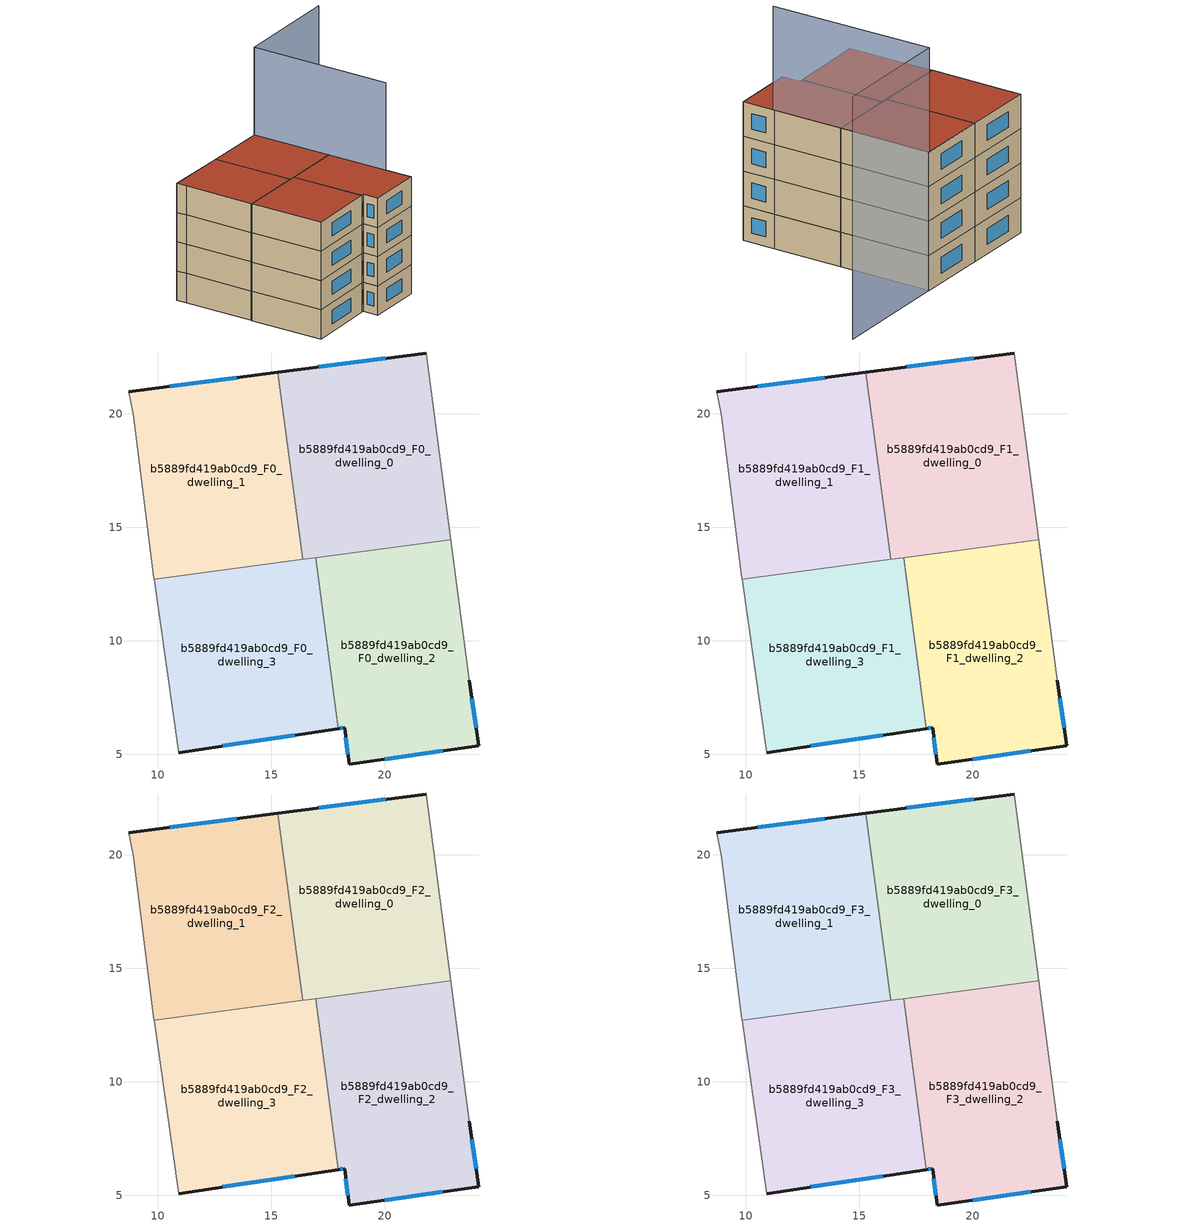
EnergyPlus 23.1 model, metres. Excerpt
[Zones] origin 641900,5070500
b5889fd419ab0cd9_F0_dwelling_0
 floor ground (EU_floor_Construction): 21.84,22.68 22.92,14.45 16.39,13.59 15.29,21.83 z0
 wall outside (EU_wall_Construction): 21.84,22.68 15.29,21.83 z0:3
 wall adiabatic (EU_wall_Construction): 22.92,14.45 21.84,22.68 z0:3
 wall to b5889fd419ab0cd9_F0_dwelling_1 (EU_wall_Construction): 15.29,21.83 16.39,13.59 z0:3
 wall to b5889fd419ab0cd9_F0_dwelling_2 (EU_wall_Construction): 16.96,13.66 22.92,14.45 z0:3
 wall to b5889fd419ab0cd9_F0_dwelling_3 (EU_wall_Construction): 16.39,13.59 16.96,13.66 z0:3
 window (EU_Window_Construction): 20.04,22.45 17.1,22.06 z0.83:2.17
b5889fd419ab0cd9_F0_dwelling_1
 floor ground (EU_floor_Construction): 15.29,21.83 16.39,13.59 9.84,12.72 9.83,12.78 8.93,19.98 8.73,20.98 z0
 wall outside (EU_wall_Construction): 15.29,21.83 8.73,20.98 z0:3
 wall adiabatic (EU_wall_Construction): 8.73,20.98 8.93,19.98 9.83,12.78 9.84,12.72 z0:3
 wall to b5889fd419ab0cd9_F0_dwelling_3 (EU_wall_Construction): 9.84,12.72 16.39,13.59 z0:3
 window (EU_Window_Construction): 13.49,21.6 10.54,21.21 z0.83:2.17
b5889fd419ab0cd9_F0_dwelling_2
 floor ground (EU_floor_Construction): 22.92,14.45 23.74,8.27 24.14,5.37 18.43,4.57 18.23,6.17 17.96,6.13 16.96,13.66 z0
 wall outside (EU_wall_Construction): 17.96,6.13 18.23,6.17 18.43,4.57 24.14,5.37 23.74,8.27 z0:3
 wall adiabatic (EU_wall_Construction): 23.74,8.27 22.92,14.45 z0:3
 wall to b5889fd419ab0cd9_F0_dwelling_3 (EU_wall_Construction): 16.96,13.66 17.96,6.13 z0:3
 window (EU_Window_Construction): 18.04,6.14 18.16,6.16 / 24.03,6.16 23.85,7.47 / 20,4.79 22.57,5.15 / 18.29,5.73 18.38,5.01 z0.83:2.17
b5889fd419ab0cd9_F0_dwelling_3
 floor ground (EU_floor_Construction): 16.96,13.66 17.96,6.13 10.93,5.07 9.84,12.72 z0
 wall outside (EU_wall_Construction): 10.93,5.07 17.96,6.13 z0:3
 wall adiabatic (EU_wall_Construction): 9.84,12.72 10.93,5.07 z0:3
 window (EU_Window_Construction): 12.86,5.36 16.03,5.84 z0.83:2.17
b5889fd419ab0cd9_F1_dwelling_0
 floor to b5889fd419ab0cd9_F0_dwelling_0 (EU_floor_Construction): 21.84,22.68 22.92,14.45 16.39,13.59 15.29,21.83 z3
 wall outside (EU_wall_Construction): 21.84,22.68 15.29,21.83 z3:6
 wall adiabatic (EU_wall_Construction): 22.92,14.45 21.84,22.68 z3:6
 wall to b5889fd419ab0cd9_F1_dwelling_1 (EU_wall_Construction): 15.29,21.83 16.39,13.59 z3:6
 wall to b5889fd419ab0cd9_F1_dwelling_2 (EU_wall_Construction): 16.96,13.66 22.92,14.45 z3:6
 wall to b5889fd419ab0cd9_F1_dwelling_3 (EU_wall_Construction): 16.39,13.59 16.96,13.66 z3:6
 window (EU_Window_Construction): 20.04,22.45 17.1,22.06 z3.83:5.17
b5889fd419ab0cd9_F1_dwelling_1
 floor to b5889fd419ab0cd9_F0_dwelling_1 (EU_floor_Construction): 15.29,21.83 16.39,13.59 9.84,12.72 9.83,12.78 8.93,19.98 8.73,20.98 z3
 wall outside (EU_wall_Construction): 15.29,21.83 8.73,20.98 z3:6
 wall adiabatic (EU_wall_Construction): 8.73,20.98 8.93,19.98 9.83,12.78 9.84,12.72 z3:6
 wall to b5889fd419ab0cd9_F1_dwelling_3 (EU_wall_Construction): 9.84,12.72 16.39,13.59 z3:6
 window (EU_Window_Construction): 13.49,21.6 10.54,21.21 z3.83:5.17
b5889fd419ab0cd9_F1_dwelling_2
 floor to b5889fd419ab0cd9_F0_dwelling_2 (EU_floor_Construction): 22.92,14.45 23.74,8.27 24.14,5.37 18.43,4.57 18.23,6.17 17.96,6.13 16.96,13.66 z3
 wall outside (EU_wall_Construction): 17.96,6.13 18.23,6.17 18.43,4.57 24.14,5.37 23.74,8.27 z3:6
 wall adiabatic (EU_wall_Construction): 23.74,8.27 22.92,14.45 z3:6
 wall to b5889fd419ab0cd9_F1_dwelling_3 (EU_wall_Construction): 16.96,13.66 17.96,6.13 z3:6
 window (EU_Window_Construction): 18.04,6.14 18.16,6.16 / 24.03,6.16 23.85,7.47 / 20,4.79 22.57,5.15 / 18.29,5.73 18.38,5.01 z3.83:5.17
b5889fd419ab0cd9_F1_dwelling_3
 floor to b5889fd419ab0cd9_F0_dwelling_3 (EU_floor_Construction): 16.96,13.66 17.96,6.13 10.93,5.07 9.84,12.72 z3
 wall outside (EU_wall_Construction): 10.93,5.07 17.96,6.13 z3:6
 wall adiabatic (EU_wall_Construction): 9.84,12.72 10.93,5.07 z3:6
 window (EU_Window_Construction): 12.86,5.36 16.03,5.84 z3.83:5.17
b5889fd419ab0cd9_F2_dwelling_0
 floor to b5889fd419ab0cd9_F1_dwelling_0 (EU_floor_Construction): 21.84,22.68 22.92,14.45 16.39,13.59 15.29,21.83 z6
 wall outside (EU_wall_Construction): 21.84,22.68 15.29,21.83 z6:9
 wall adiabatic (EU_wall_Construction): 22.92,14.45 21.84,22.68 z6:9
 wall to b5889fd419ab0cd9_F2_dwelling_1 (EU_wall_Construction): 15.29,21.83 16.39,13.59 z6:9
 wall to b5889fd419ab0cd9_F2_dwelling_2 (EU_wall_Construction): 16.96,13.66 22.92,14.45 z6:9
 wall to b5889fd419ab0cd9_F2_dwelling_3 (EU_wall_Construction): 16.39,13.59 16.96,13.66 z6:9
 window (EU_Window_Construction): 20.04,22.45 17.1,22.06 z6.83:8.17
b5889fd419ab0cd9_F2_dwelling_1
 floor to b5889fd419ab0cd9_F1_dwelling_1 (EU_floor_Construction): 15.29,21.83 16.39,13.59 9.84,12.72 9.83,12.78 8.93,19.98 8.73,20.98 z6
 wall outside (EU_wall_Construction): 15.29,21.83 8.73,20.98 z6:9
 wall adiabatic (EU_wall_Construction): 8.73,20.98 8.93,19.98 9.83,12.78 9.84,12.72 z6:9
 wall to b5889fd419ab0cd9_F2_dwelling_3 (EU_wall_Construction): 9.84,12.72 16.39,13.59 z6:9
 window (EU_Window_Construction): 13.49,21.6 10.54,21.21 z6.83:8.17
b5889fd419ab0cd9_F2_dwelling_2
 floor to b5889fd419ab0cd9_F1_dwelling_2 (EU_floor_Construction): 22.92,14.45 23.74,8.27 24.14,5.37 18.43,4.57 18.23,6.17 17.96,6.13 16.96,13.66 z6
 wall outside (EU_wall_Construction): 17.96,6.13 18.23,6.17 18.43,4.57 24.14,5.37 23.74,8.27 z6:9
 wall adiabatic (EU_wall_Construction): 23.74,8.27 22.92,14.45 z6:9
 wall to b5889fd419ab0cd9_F2_dwelling_3 (EU_wall_Construction): 16.96,13.66 17.96,6.13 z6:9
 window (EU_Window_Construction): 18.04,6.14 18.16,6.16 / 24.03,6.16 23.85,7.47 / 20,4.79 22.57,5.15 / 18.29,5.73 18.38,5.01 z6.83:8.17
b5889fd419ab0cd9_F2_dwelling_3
 floor to b5889fd419ab0cd9_F1_dwelling_3 (EU_floor_Construction): 16.96,13.66 17.96,6.13 10.93,5.07 9.84,12.72 z6
 wall outside (EU_wall_Construction): 10.93,5.07 17.96,6.13 z6:9
 wall adiabatic (EU_wall_Construction): 9.84,12.72 10.93,5.07 z6:9
 window (EU_Window_Construction): 12.86,5.36 16.03,5.84 z6.83:8.17
b5889fd419ab0cd9_F3_dwelling_0
 floor to b5889fd419ab0cd9_F2_dwelling_0 (EU_floor_Construction): 21.84,22.68 22.92,14.45 16.39,13.59 15.29,21.83 z9
 wall outside (EU_wall_Construction): 21.84,22.68 15.29,21.83 z9:12
 wall adiabatic (EU_wall_Construction): 22.92,14.45 21.84,22.68 z9:12
 wall to b5889fd419ab0cd9_F3_dwelling_1 (EU_wall_Construction): 15.29,21.83 16.39,13.59 z9:12
 wall to b5889fd419ab0cd9_F3_dwelling_2 (EU_wall_Construction): 16.96,13.66 22.92,14.45 z9:12
 wall to b5889fd419ab0cd9_F3_dwelling_3 (EU_wall_Construction): 16.39,13.59 16.96,13.66 z9:12
 window (EU_Window_Construction): 20.04,22.45 17.1,22.06 z9.83:11.17
 roof outside (EU_roof_Construction): 22.92,14.45 21.84,22.68 15.29,21.83 16.39,13.59 z12
b5889fd419ab0cd9_F3_dwelling_1
 floor to b5889fd419ab0cd9_F2_dwelling_1 (EU_floor_Construction): 15.29,21.83 16.39,13.59 9.84,12.72 9.83,12.78 8.93,19.98 8.73,20.98 z9
 wall outside (EU_wall_Construction): 15.29,21.83 8.73,20.98 z9:12
 wall adiabatic (EU_wall_Construction): 8.73,20.98 8.93,19.98 9.83,12.78 9.84,12.72 z9:12
 wall to b5889fd419ab0cd9_F3_dwelling_3 (EU_wall_Construction): 9.84,12.72 16.39,13.59 z9:12
 window (EU_Window_Construction): 13.49,21.6 10.54,21.21 z9.83:11.17
 roof outside (EU_roof_Construction): 16.39,13.59 15.29,21.83 8.73,20.98 8.93,19.98 9.83,12.78 9.84,12.72 z12
b5889fd419ab0cd9_F3_dwelling_2
 floor to b5889fd419ab0cd9_F2_dwelling_2 (EU_floor_Construction): 22.92,14.45 23.74,8.27 24.14,5.37 18.43,4.57 18.23,6.17 17.96,6.13 16.96,13.66 z9
 wall outside (EU_wall_Construction): 17.96,6.13 18.23,6.17 18.43,4.57 24.14,5.37 23.74,8.27 z9:12
 wall adiabatic (EU_wall_Construction): 23.74,8.27 22.92,14.45 z9:12
 wall to b5889fd419ab0cd9_F3_dwelling_3 (EU_wall_Construction): 16.96,13.66 17.96,6.13 z9:12
 window (EU_Window_Construction): 18.04,6.14 18.16,6.16 / 24.03,6.16 23.85,7.47 / 20,4.79 22.57,5.15 / 18.29,5.73 18.38,5.01 z9.83:11.17
 roof outside (EU_roof_Construction): 24.14,5.37 23.74,8.27 22.92,14.45 16.96,13.66 17.96,6.13 18.23,6.17 18.43,4.57 z12
b5889fd419ab0cd9_F3_dwelling_3
 floor to b5889fd419ab0cd9_F2_dwelling_3 (EU_floor_Construction): 16.96,13.66 17.96,6.13 10.93,5.07 9.84,12.72 z9
 wall outside (EU_wall_Construction): 10.93,5.07 17.96,6.13 z9:12
 wall adiabatic (EU_wall_Construction): 9.84,12.72 10.93,5.07 z9:12
 window (EU_Window_Construction): 12.86,5.36 16.03,5.84 z9.83:11.17
 roof outside (EU_roof_Construction): 17.96,6.13 16.96,13.66 9.84,12.72 10.93,5.07 z12
shading: 23.75,8.16 21.76,22.67 / 21.76,22.67 32.75,24.18 z0:21
[Building]
EU S2 Campaign: North Axis=0; Terrain=City; Solar Distribution=FullExterior
[Site:Location]
Lyon-Bron: Latitude=45.75; Longitude=5; Time Zone=1; Elevation=198
[SizingPeriod:WeatherFileDays]
AnnualSizingPeriod: Begin Month=1; Begin Day of Month=1; End Month=12; End Day of Month=31; Day of Week for Start Day=Monday; Use Weather File Daylight Saving Period=No; Use Weather File Rain and Snow Indicators=No
[MATERIAL]
EU_InternalMass_Material: Roughness=MediumRough; Thickness=0.1; Conductivity=1; Density=1800; Specific Heat=900; Thermal Absorptance=0.9; Solar Absorptance=0.7; Visible Absorptance=0.7
[MATERIAL:NOMASS] Roughness=MediumRough; Thermal Absorptance=0.9; Solar Absorptance=0.7; Visible Absorptance=0.7
Name | Thermal Resistance
EU_wall_NoMass | 0.87146
EU_roof_NoMass | 0.842276
EU_floor_NoMass | 0.496999
[WINDOWMATERIAL:SIMPLEGLAZINGSYSTEM]
EU_Window_SimpleGlazing: UFactor=2.2525; Solar Heat Gain Coefficient=0.76; Visible Transmittance=0.76
[CONSTRUCTION]
EU_wall_Construction: EU_wall_NoMass
EU_roof_Construction: EU_roof_NoMass
EU_floor_Construction: EU_floor_NoMass
EU_Window_Construction: EU_Window_SimpleGlazing
EU_InternalMass_Construction: EU_InternalMass_Material
[ZONE] Type=1; Multiplier=1; Ceiling Height=autocalculate; Floor Area=autocalculate; Part of Total Floor Area=Yes
Name | Volume
b5889fd419ab0cd9_F0_dwelling_0; b5889fd419ab0cd9_F1_dwelling_0; b5889fd419ab0cd9_F2_dwelling_0; b5889fd419ab0cd9_F3_dwelling_0; b5889fd419ab0cd9_F0_dwelling_2; b5889fd419ab0cd9_F1_dwelling_2; b5889fd419ab0cd9_F2_dwelling_2; b5889fd419ab0cd9_F3_dwelling_2 | 164.394
b5889fd419ab0cd9_F0_dwelling_1 | 164.409
b5889fd419ab0cd9_F1_dwelling_1; b5889fd419ab0cd9_F2_dwelling_1; b5889fd419ab0cd9_F3_dwelling_1 | 164.41
b5889fd419ab0cd9_F0_dwelling_3 | 164.389
b5889fd419ab0cd9_F1_dwelling_3; b5889fd419ab0cd9_F2_dwelling_3; b5889fd419ab0cd9_F3_dwelling_3 | 164.388
[INTERNALMASS] Construction=EU_InternalMass_Construction
Name | Zone or ZoneList | Surface Area
b5889fd419ab0cd9_F0_dwelling_0_EU_InternalMass | b5889fd419ab0cd9_F0_dwelling_0 | 54.7977
b5889fd419ab0cd9_F0_dwelling_1_EU_InternalMass | b5889fd419ab0cd9_F0_dwelling_1 | 54.8029
b5889fd419ab0cd9_F0_dwelling_2_EU_InternalMass | b5889fd419ab0cd9_F0_dwelling_2 | 54.7981
b5889fd419ab0cd9_F0_dwelling_3_EU_InternalMass | b5889fd419ab0cd9_F0_dwelling_3 | 54.7962
b5889fd419ab0cd9_F1_dwelling_0_EU_InternalMass | b5889fd419ab0cd9_F1_dwelling_0 | 54.7977
b5889fd419ab0cd9_F1_dwelling_1_EU_InternalMass | b5889fd419ab0cd9_F1_dwelling_1 | 54.8029
b5889fd419ab0cd9_F1_dwelling_2_EU_InternalMass | b5889fd419ab0cd9_F1_dwelling_2 | 54.7981
b5889fd419ab0cd9_F1_dwelling_3_EU_InternalMass | b5889fd419ab0cd9_F1_dwelling_3 | 54.7962
b5889fd419ab0cd9_F2_dwelling_0_EU_InternalMass | b5889fd419ab0cd9_F2_dwelling_0 | 54.7977
b5889fd419ab0cd9_F2_dwelling_1_EU_InternalMass | b5889fd419ab0cd9_F2_dwelling_1 | 54.8029
b5889fd419ab0cd9_F2_dwelling_2_EU_InternalMass | b5889fd419ab0cd9_F2_dwelling_2 | 54.7981
b5889fd419ab0cd9_F2_dwelling_3_EU_InternalMass | b5889fd419ab0cd9_F2_dwelling_3 | 54.7962
b5889fd419ab0cd9_F3_dwelling_0_EU_InternalMass | b5889fd419ab0cd9_F3_dwelling_0 | 54.7977
b5889fd419ab0cd9_F3_dwelling_1_EU_InternalMass | b5889fd419ab0cd9_F3_dwelling_1 | 54.8029
b5889fd419ab0cd9_F3_dwelling_2_EU_InternalMass | b5889fd419ab0cd9_F3_dwelling_2 | 54.7981
b5889fd419ab0cd9_F3_dwelling_3_EU_InternalMass | b5889fd419ab0cd9_F3_dwelling_3 | 54.7962
[OTHEREQUIPMENT] Fuel Type=Electricity; Design Level Calculation Method=Watts/Area; Power per Zone Floor Area=1; Fraction Latent=0; Fraction Radiant=0; Fraction Lost=0; Carbon Dioxide Generation Rate=0; EndUse Subcategory=EU_Step8_InternalGains
Name | Zone or ZoneList or Space or SpaceList | Schedule
EU_Step8_InternalGain_b5889fd419ab0cd9_F0_dwelling_0_f000 | b5889fd419ab0cd9_F0_dwelling_0 | EU_Step8_GainSchedule_b5889fd419ab0cd9_F0_dwelling_0_f000
EU_Step8_InternalGain_b5889fd419ab0cd9_F0_dwelling_1_f000 | b5889fd419ab0cd9_F0_dwelling_1 | EU_Step8_GainSchedule_b5889fd419ab0cd9_F0_dwelling_1_f000
EU_Step8_InternalGain_b5889fd419ab0cd9_F0_dwelling_2_f000 | b5889fd419ab0cd9_F0_dwelling_2 | EU_Step8_GainSchedule_b5889fd419ab0cd9_F0_dwelling_2_f000
EU_Step8_InternalGain_b5889fd419ab0cd9_F0_dwelling_3_f000 | b5889fd419ab0cd9_F0_dwelling_3 | EU_Step8_GainSchedule_b5889fd419ab0cd9_F0_dwelling_3_f000
EU_Step8_InternalGain_b5889fd419ab0cd9_F1_dwelling_0_f000 | b5889fd419ab0cd9_F1_dwelling_0 | EU_Step8_GainSchedule_b5889fd419ab0cd9_F1_dwelling_0_f000
EU_Step8_InternalGain_b5889fd419ab0cd9_F1_dwelling_1_f000 | b5889fd419ab0cd9_F1_dwelling_1 | EU_Step8_GainSchedule_b5889fd419ab0cd9_F1_dwelling_1_f000
EU_Step8_InternalGain_b5889fd419ab0cd9_F1_dwelling_2_f000 | b5889fd419ab0cd9_F1_dwelling_2 | EU_Step8_GainSchedule_b5889fd419ab0cd9_F1_dwelling_2_f000
EU_Step8_InternalGain_b5889fd419ab0cd9_F1_dwelling_3_f000 | b5889fd419ab0cd9_F1_dwelling_3 | EU_Step8_GainSchedule_b5889fd419ab0cd9_F1_dwelling_3_f000
EU_Step8_InternalGain_b5889fd419ab0cd9_F2_dwelling_0_f000 | b5889fd419ab0cd9_F2_dwelling_0 | EU_Step8_GainSchedule_b5889fd419ab0cd9_F2_dwelling_0_f000
EU_Step8_InternalGain_b5889fd419ab0cd9_F2_dwelling_1_f000 | b5889fd419ab0cd9_F2_dwelling_1 | EU_Step8_GainSchedule_b5889fd419ab0cd9_F2_dwelling_1_f000
EU_Step8_InternalGain_b5889fd419ab0cd9_F2_dwelling_2_f000 | b5889fd419ab0cd9_F2_dwelling_2 | EU_Step8_GainSchedule_b5889fd419ab0cd9_F2_dwelling_2_f000
EU_Step8_InternalGain_b5889fd419ab0cd9_F2_dwelling_3_f000 | b5889fd419ab0cd9_F2_dwelling_3 | EU_Step8_GainSchedule_b5889fd419ab0cd9_F2_dwelling_3_f000
EU_Step8_InternalGain_b5889fd419ab0cd9_F3_dwelling_0_f000 | b5889fd419ab0cd9_F3_dwelling_0 | EU_Step8_GainSchedule_b5889fd419ab0cd9_F3_dwelling_0_f000
EU_Step8_InternalGain_b5889fd419ab0cd9_F3_dwelling_1_f000 | b5889fd419ab0cd9_F3_dwelling_1 | EU_Step8_GainSchedule_b5889fd419ab0cd9_F3_dwelling_1_f000
EU_Step8_InternalGain_b5889fd419ab0cd9_F3_dwelling_2_f000 | b5889fd419ab0cd9_F3_dwelling_2 | EU_Step8_GainSchedule_b5889fd419ab0cd9_F3_dwelling_2_f000
EU_Step8_InternalGain_b5889fd419ab0cd9_F3_dwelling_3_f000 | b5889fd419ab0cd9_F3_dwelling_3 | EU_Step8_GainSchedule_b5889fd419ab0cd9_F3_dwelling_3_f000
[ZONEVENTILATION:DESIGNFLOWRATE] Schedule=EU_AlwaysOn; Design Flow Rate Calculation Method=AirChanges/Hour; Air Changes per Hour=0.425; Ventilation Type=Natural; Fan Pressure Rise=0; Fan Total Efficiency=1; Constant Term Coefficient=1; Temperature Term Coefficient=0; Velocity Term Coefficient=0; Velocity Squared Term Coefficient=0; Minimum Indoor Temperature=-100; Maximum Indoor Temperature=100; Delta Temperature=-100; Minimum Outdoor Temperature=-100; Maximum Outdoor Temperature=100; Maximum Wind Speed=40
Name | Zone or ZoneList or Space or SpaceList
EU_ConstantAir_b5889fd419ab0cd9_F0_dwelling_0 | b5889fd419ab0cd9_F0_dwelling_0
EU_ConstantAir_b5889fd419ab0cd9_F0_dwelling_1 | b5889fd419ab0cd9_F0_dwelling_1
EU_ConstantAir_b5889fd419ab0cd9_F0_dwelling_2 | b5889fd419ab0cd9_F0_dwelling_2
EU_ConstantAir_b5889fd419ab0cd9_F0_dwelling_3 | b5889fd419ab0cd9_F0_dwelling_3
EU_ConstantAir_b5889fd419ab0cd9_F1_dwelling_0 | b5889fd419ab0cd9_F1_dwelling_0
EU_ConstantAir_b5889fd419ab0cd9_F1_dwelling_1 | b5889fd419ab0cd9_F1_dwelling_1
EU_ConstantAir_b5889fd419ab0cd9_F1_dwelling_2 | b5889fd419ab0cd9_F1_dwelling_2
EU_ConstantAir_b5889fd419ab0cd9_F1_dwelling_3 | b5889fd419ab0cd9_F1_dwelling_3
EU_ConstantAir_b5889fd419ab0cd9_F2_dwelling_0 | b5889fd419ab0cd9_F2_dwelling_0
EU_ConstantAir_b5889fd419ab0cd9_F2_dwelling_1 | b5889fd419ab0cd9_F2_dwelling_1
EU_ConstantAir_b5889fd419ab0cd9_F2_dwelling_2 | b5889fd419ab0cd9_F2_dwelling_2
EU_ConstantAir_b5889fd419ab0cd9_F2_dwelling_3 | b5889fd419ab0cd9_F2_dwelling_3
EU_ConstantAir_b5889fd419ab0cd9_F3_dwelling_0 | b5889fd419ab0cd9_F3_dwelling_0
EU_ConstantAir_b5889fd419ab0cd9_F3_dwelling_1 | b5889fd419ab0cd9_F3_dwelling_1
EU_ConstantAir_b5889fd419ab0cd9_F3_dwelling_2 | b5889fd419ab0cd9_F3_dwelling_2
EU_ConstantAir_b5889fd419ab0cd9_F3_dwelling_3 | b5889fd419ab0cd9_F3_dwelling_3
[HVACTEMPLATE:THERMOSTAT] Constant Heating Setpoint=20; Constant Cooling Setpoint=50
EU_HeatOnly_b5889fd419ab0cd9_F0_dwelling_0; EU_HeatOnly_b5889fd419ab0cd9_F0_dwelling_1; EU_HeatOnly_b5889fd419ab0cd9_F0_dwelling_2; EU_HeatOnly_b5889fd419ab0cd9_F0_dwelling_3; EU_HeatOnly_b5889fd419ab0cd9_F1_dwelling_0; EU_HeatOnly_b5889fd419ab0cd9_F1_dwelling_1; EU_HeatOnly_b5889fd419ab0cd9_F1_dwelling_2; EU_HeatOnly_b5889fd419ab0cd9_F1_dwelling_3; EU_HeatOnly_b5889fd419ab0cd9_F2_dwelling_0; EU_HeatOnly_b5889fd419ab0cd9_F2_dwelling_1; EU_HeatOnly_b5889fd419ab0cd9_F2_dwelling_2; EU_HeatOnly_b5889fd419ab0cd9_F2_dwelling_3; EU_HeatOnly_b5889fd419ab0cd9_F3_dwelling_0; EU_HeatOnly_b5889fd419ab0cd9_F3_dwelling_1; EU_HeatOnly_b5889fd419ab0cd9_F3_dwelling_2; EU_HeatOnly_b5889fd419ab0cd9_F3_dwelling_3
[HVACTEMPLATE:ZONE:IDEALLOADSAIRSYSTEM] System Availability Schedule=EU_AlwaysOn; Maximum Heating Supply Air Temperature=50; Minimum Cooling Supply Air Temperature=13; Maximum Heating Supply Air Humidity Ratio=0.0156; Minimum Cooling Supply Air Humidity Ratio=0.0077; Heating Limit=NoLimit; Cooling Limit=NoLimit; Heating Availability Schedule=EU_AlwaysOn; Cooling Availability Schedule=EU_CoolingOff; Dehumidification Control Type=ConstantSensibleHeatRatio; Cooling Sensible Heat Ratio=0.7; Dehumidification Setpoint=60; Humidification Control Type=None; Humidification Setpoint=30; Outdoor Air Method=None; Outdoor Air Flow Rate per Person=0.00944; Outdoor Air Flow Rate per Zone Floor Area=0; Outdoor Air Flow Rate per Zone=0; Demand Controlled Ventilation Type=None; Outdoor Air Economizer Type=NoEconomizer; Heat Recovery Type=None; Sensible Heat Recovery Effectiveness=0.7; Latent Heat Recovery Effectiveness=0.65
Name | Template Thermostat
b5889fd419ab0cd9_F0_dwelling_0 | EU_HeatOnly_b5889fd419ab0cd9_F0_dwelling_0
b5889fd419ab0cd9_F0_dwelling_1 | EU_HeatOnly_b5889fd419ab0cd9_F0_dwelling_1
b5889fd419ab0cd9_F0_dwelling_2 | EU_HeatOnly_b5889fd419ab0cd9_F0_dwelling_2
b5889fd419ab0cd9_F0_dwelling_3 | EU_HeatOnly_b5889fd419ab0cd9_F0_dwelling_3
b5889fd419ab0cd9_F1_dwelling_0 | EU_HeatOnly_b5889fd419ab0cd9_F1_dwelling_0
b5889fd419ab0cd9_F1_dwelling_1 | EU_HeatOnly_b5889fd419ab0cd9_F1_dwelling_1
b5889fd419ab0cd9_F1_dwelling_2 | EU_HeatOnly_b5889fd419ab0cd9_F1_dwelling_2
b5889fd419ab0cd9_F1_dwelling_3 | EU_HeatOnly_b5889fd419ab0cd9_F1_dwelling_3
b5889fd419ab0cd9_F2_dwelling_0 | EU_HeatOnly_b5889fd419ab0cd9_F2_dwelling_0
b5889fd419ab0cd9_F2_dwelling_1 | EU_HeatOnly_b5889fd419ab0cd9_F2_dwelling_1
b5889fd419ab0cd9_F2_dwelling_2 | EU_HeatOnly_b5889fd419ab0cd9_F2_dwelling_2
b5889fd419ab0cd9_F2_dwelling_3 | EU_HeatOnly_b5889fd419ab0cd9_F2_dwelling_3
b5889fd419ab0cd9_F3_dwelling_0 | EU_HeatOnly_b5889fd419ab0cd9_F3_dwelling_0
b5889fd419ab0cd9_F3_dwelling_1 | EU_HeatOnly_b5889fd419ab0cd9_F3_dwelling_1
b5889fd419ab0cd9_F3_dwelling_2 | EU_HeatOnly_b5889fd419ab0cd9_F3_dwelling_2
b5889fd419ab0cd9_F3_dwelling_3 | EU_HeatOnly_b5889fd419ab0cd9_F3_dwelling_3
[SIZING:ZONE] Zone Cooling Design Supply Air Temperature Input Method=SupplyAirTemperature; Zone Cooling Design Supply Air Temperature=13; Zone Heating Design Supply Air Temperature Input Method=SupplyAirTemperature; Zone Heating Design Supply Air Temperature=50; Zone Cooling Design Supply Air Humidity Ratio=0.008; Zone Heating Design Supply Air Humidity Ratio=0.008; Cooling Design Air Flow Method=DesignDay; Cooling Design Air Flow Rate=0; Cooling Minimum Air Flow per Zone Floor Area=0.000762; Cooling Minimum Air Flow=0; Cooling Minimum Air Flow Fraction=0.2; Heating Design Air Flow Method=DesignDay; Heating Design Air Flow Rate=0; Heating Maximum Air Flow per Zone Floor Area=0.002032; Heating Maximum Air Flow=0.141576; Heating Maximum Air Flow Fraction=0.3; Account for Dedicated Outdoor Air System=No; Dedicated Outdoor Air System Control Strategy=NeutralSupplyAir; Dedicated Outdoor Air Low Setpoint Temperature for Design=autosize; Dedicated Outdoor Air High Setpoint Temperature for Design=autosize; Zone Load Sizing Method=Sensible Load Only No Latent Load; Zone Latent Cooling Design Supply Air Humidity Ratio Input Method=HumidityRatioDifference; Zone Cooling Design Supply Air Humidity Ratio Difference=0.005; Zone Latent Heating Design Supply Air Humidity Ratio Input Method=HumidityRatioDifference; Zone Humidification Design Supply Air Humidity Ratio Difference=0.005
b5889fd419ab0cd9_F0_dwelling_0; b5889fd419ab0cd9_F0_dwelling_1; b5889fd419ab0cd9_F0_dwelling_2; b5889fd419ab0cd9_F0_dwelling_3; b5889fd419ab0cd9_F1_dwelling_0; b5889fd419ab0cd9_F1_dwelling_1; b5889fd419ab0cd9_F1_dwelling_2; b5889fd419ab0cd9_F1_dwelling_3; b5889fd419ab0cd9_F2_dwelling_0; b5889fd419ab0cd9_F2_dwelling_1; b5889fd419ab0cd9_F2_dwelling_2; b5889fd419ab0cd9_F2_dwelling_3; b5889fd419ab0cd9_F3_dwelling_0; b5889fd419ab0cd9_F3_dwelling_1; b5889fd419ab0cd9_F3_dwelling_2; b5889fd419ab0cd9_F3_dwelling_3
[SCHEDULE:CONSTANT]
Name | Hourly Value
EU_AlwaysOn | 1
EU_CoolingOff | 0
[SCHEDULE:FILE] Column Number=1; Rows to Skip at Top=0; Number of Hours of Data=8760; Column Separator=Comma; Interpolate to Timestep=No; Minutes per Item=60; Adjust Schedule for Daylight Savings=Yes
Name | File
EU_Step8_GainSchedule_b5889fd419ab0cd9_F0_dwelling_0_f000 | ../../schedules/b5889fd419ab0cd9/b5889fd419ab0cd9_F0_dwelling_0_f000_gain.csv
EU_Step8_GainSchedule_b5889fd419ab0cd9_F0_dwelling_1_f000 | ../../schedules/b5889fd419ab0cd9/b5889fd419ab0cd9_F0_dwelling_1_f000_gain.csv
EU_Step8_GainSchedule_b5889fd419ab0cd9_F0_dwelling_2_f000 | ../../schedules/b5889fd419ab0cd9/b5889fd419ab0cd9_F0_dwelling_2_f000_gain.csv
EU_Step8_GainSchedule_b5889fd419ab0cd9_F0_dwelling_3_f000 | ../../schedules/b5889fd419ab0cd9/b5889fd419ab0cd9_F0_dwelling_3_f000_gain.csv
EU_Step8_GainSchedule_b5889fd419ab0cd9_F1_dwelling_0_f000 | ../../schedules/b5889fd419ab0cd9/b5889fd419ab0cd9_F1_dwelling_0_f000_gain.csv
EU_Step8_GainSchedule_b5889fd419ab0cd9_F1_dwelling_1_f000 | ../../schedules/b5889fd419ab0cd9/b5889fd419ab0cd9_F1_dwelling_1_f000_gain.csv
EU_Step8_GainSchedule_b5889fd419ab0cd9_F1_dwelling_2_f000 | ../../schedules/b5889fd419ab0cd9/b5889fd419ab0cd9_F1_dwelling_2_f000_gain.csv
EU_Step8_GainSchedule_b5889fd419ab0cd9_F1_dwelling_3_f000 | ../../schedules/b5889fd419ab0cd9/b5889fd419ab0cd9_F1_dwelling_3_f000_gain.csv
EU_Step8_GainSchedule_b5889fd419ab0cd9_F2_dwelling_0_f000 | ../../schedules/b5889fd419ab0cd9/b5889fd419ab0cd9_F2_dwelling_0_f000_gain.csv
EU_Step8_GainSchedule_b5889fd419ab0cd9_F2_dwelling_1_f000 | ../../schedules/b5889fd419ab0cd9/b5889fd419ab0cd9_F2_dwelling_1_f000_gain.csv
EU_Step8_GainSchedule_b5889fd419ab0cd9_F2_dwelling_2_f000 | ../../schedules/b5889fd419ab0cd9/b5889fd419ab0cd9_F2_dwelling_2_f000_gain.csv
EU_Step8_GainSchedule_b5889fd419ab0cd9_F2_dwelling_3_f000 | ../../schedules/b5889fd419ab0cd9/b5889fd419ab0cd9_F2_dwelling_3_f000_gain.csv
EU_Step8_GainSchedule_b5889fd419ab0cd9_F3_dwelling_0_f000 | ../../schedules/b5889fd419ab0cd9/b5889fd419ab0cd9_F3_dwelling_0_f000_gain.csv
EU_Step8_GainSchedule_b5889fd419ab0cd9_F3_dwelling_1_f000 | ../../schedules/b5889fd419ab0cd9/b5889fd419ab0cd9_F3_dwelling_1_f000_gain.csv
EU_Step8_GainSchedule_b5889fd419ab0cd9_F3_dwelling_2_f000 | ../../schedules/b5889fd419ab0cd9/b5889fd419ab0cd9_F3_dwelling_2_f000_gain.csv
EU_Step8_GainSchedule_b5889fd419ab0cd9_F3_dwelling_3_f000 | ../../schedules/b5889fd419ab0cd9/b5889fd419ab0cd9_F3_dwelling_3_f000_gain.csv
